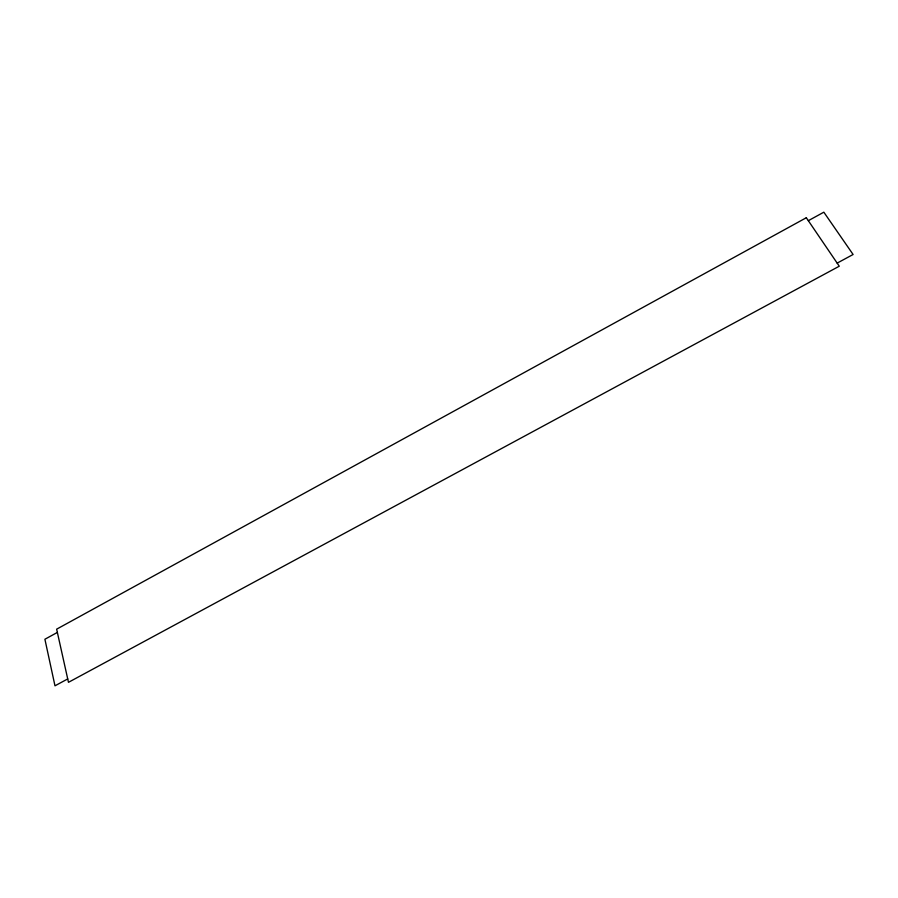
<?xml version="1.0" encoding="UTF-8"?>
<svg xmlns="http://www.w3.org/2000/svg" width="898" height="898" viewBox="0 0 898 898"><rect width="100%" height="100%" fill="white"/><g stroke="black" fill="none" stroke-linecap="round" stroke-linejoin="round"><path stroke-width="1.35" d="M57.371 632.417L44.9 639.253L54.98 685.814L67.72 678.933M808.323 220.695L823.836 212.186L853.1 254.493L837.16 263.114M806.314 217.731L56.641 629.172L68.472 682.323L839.271 266.212L806.314 217.731"/></g></svg>
